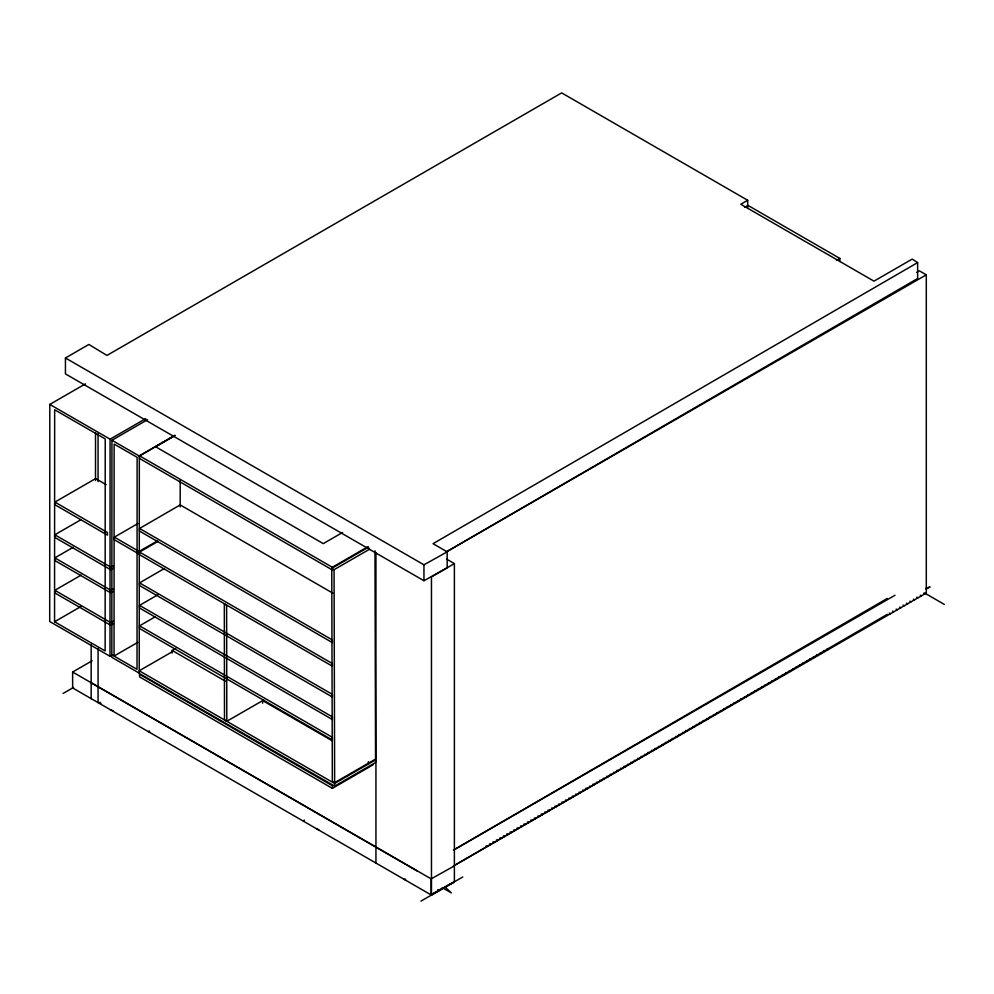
<?xml version="1.0" encoding="UTF-8"?>
<svg xmlns="http://www.w3.org/2000/svg" width="994" height="994" viewBox="0 0 994 994"><rect width="100%" height="100%" fill="white"/><g stroke="black" fill="none" stroke-linecap="round" stroke-linejoin="round"><path stroke-width="1.49" d="M85.409 383.87L49.799 404.421L49.7 621.511L109.999 656.276L112.633 654.76M54.558 621.759L54.658 409.776L105.227 438.938L105.14 650.933L54.558 621.759L80.949 606.539M95.511 480.562L95.523 432.589M109.999 656.276L110.085 439.186L145.708 418.636M147.559 419.692L111.937 440.255L111.837 657.345L139.235 673.137M114.049 656.065L114.136 444.069L137.122 457.327L137.023 669.322L114.049 656.065L137.793 642.36M342.595 532.473L323.274 543.631L155.536 446.704L174.857 435.546L139.322 456.047L139.235 673.447L334.643 786.13L375.546 762.522L375.546 759.876L334.643 783.471L139.235 670.788L173.54 650.995M180.187 506.878L180.2 480.512M334.643 786.13L334.643 783.471M405.067 879.864L405.552 879.181L404.136 879.33M439.584 889.456L438.615 890.723L437.695 889.68M303.481 821.218L304.313 820.125M367.743 546.775L332.331 567.288L332.331 569.947L139.52 458.458L139.52 455.799L174.919 435.285M139.558 528.473L332.369 639.962L332.369 642.609L139.558 531.119L139.558 528.473L180.2 504.915L332.853 593.182M139.545 552.068L332.356 663.557L332.369 666.204L139.545 554.714L139.545 552.068L157.897 541.432M139.558 582.882L332.369 694.371L332.369 697.03L139.558 585.541L139.558 582.882L164.47 568.456M139.558 605.383L332.369 716.873L332.369 719.519L139.558 608.03L139.558 605.383L157.909 594.747M139.558 625.847L332.369 737.337L332.369 739.996L139.558 628.506L139.558 625.847L155.288 616.74M747.674 200.266L740.779 204.255L873.987 281.153L912.194 259.099L917.636 262.59L433.036 543.693L447.176 551.856L447.176 567.773L423.953 580.732L65.442 373.893L65.442 357.989L88.888 344.446L106.942 355.43L561.672 92.889L747.674 200.266L747.674 207.498M916.766 272.368L919.4 270.853L926.296 274.829L926.296 593.033L453.363 866.072M446.468 551.819L917.636 278.506L917.636 262.59M446.666 559.162L454.382 563.61L431.458 576.893L431.458 895.109L72.637 687.947L72.637 672.031L92.181 660.749M332.394 788.379L332.394 785.732L139.582 674.243L139.582 676.889L332.394 788.379L373.048 764.821M453.662 849.957L887.257 598.45M453.662 865.873L887.257 614.354M431.458 895.109L454.382 881.815L454.382 563.61M54.906 502.094L107.439 532.473L107.439 535.12L54.906 504.741L54.906 502.094L95.635 478.586L106.147 484.662M113.428 568.295L110.794 569.811L54.832 537.443L54.832 534.797L81.11 519.626M113.428 591.38L110.794 592.896L54.832 560.541L54.832 557.882L73.233 547.272M114.36 537.145L139.11 551.459L139.11 554.105L114.36 539.792L114.36 537.145L138.017 523.49M113.428 623.797L110.794 625.313L54.832 592.946L54.832 590.299L81.11 575.141M54.832 534.797L110.794 567.152L113.428 565.636M139.11 551.459L157.512 540.848M744.556 207.373L747.985 205.398L839.855 258.44L839.855 261.472M54.832 557.882L110.794 590.25L113.428 588.734M54.832 590.299L110.794 622.666L113.428 621.151M63.069 693.477L73.581 687.401M836.439 260.416L839.855 258.44M172.186 653.108L172.186 650.461L175.752 648.399M374.974 550.751L375.546 759.081L334.643 782.651L332.344 781.309L331.76 568.357L368.699 547.073M331.76 568.357L334.059 569.686L369.681 549.16M445.61 552.341L926.296 274.829M453.5 850.143L894.985 595.257M926.159 589.156L930.073 586.895L925.774 588.398M420.959 901.111L462.769 876.981M226.794 721.284L226.62 605.147L224.321 603.818L224.495 719.954L226.794 721.284L263.733 700.012M65.442 357.989L423.953 564.816L447.176 551.856M72.637 672.031L431.147 878.87L454.382 865.911M431.147 894.774L454.382 881.815L431.147 894.774L431.147 878.87M148.268 731.609L149.46 731.025L149.634 732.392M110.856 709.803L113.304 710.921M316.254 828.598L318.714 829.717M924.582 593.008L944.3 604.402M923.699 593.219L924.842 593.878M920.282 595.195L921.413 595.853M916.803 597.195L917.947 597.854M913.387 599.171L914.517 599.829M909.908 601.171L911.051 601.83M906.491 603.159L907.634 603.818M903.061 605.135L904.205 605.793M899.595 607.135L900.738 607.794M896.166 609.111L897.309 609.769M892.699 611.111L893.842 611.77M889.27 613.099L890.413 613.758M827.256 648.896L828.4 649.554M823.79 650.896L824.933 651.555M820.361 652.872L821.504 653.543M816.894 654.884L818.037 655.543M813.465 656.86L814.608 657.519M810.035 658.836L811.179 659.494M806.569 660.836L807.712 661.495M803.14 662.812L804.283 663.483M799.673 664.824L800.816 665.483M796.244 666.8L797.387 667.459M792.777 668.8L793.92 669.459M789.348 670.776L790.491 671.435M785.881 672.776L787.024 673.447M782.464 674.764L783.595 675.423M779.035 676.74L780.178 677.399M775.568 678.74L776.699 679.399M772.139 680.716L773.282 681.375M768.673 682.716L769.816 683.387M765.243 684.704L766.386 685.363M761.777 686.705L762.92 687.363M758.347 688.68L759.491 689.339M754.918 690.656L756.061 691.315M751.452 692.656L752.595 693.315M748.022 694.644L749.165 695.303M744.556 696.645L745.699 697.303M741.126 698.62L742.269 699.279M737.66 700.621L738.803 701.279M734.231 702.596L735.374 703.255M730.764 704.609L731.907 705.268M727.335 706.585L728.478 707.243M723.918 708.56L725.061 709.219M720.451 710.561L721.582 711.219M717.022 712.536L718.165 713.195M713.555 714.549L714.686 715.208M710.126 716.525L711.269 717.183M706.659 718.525L707.803 719.184M703.23 720.501L704.373 721.159M699.764 722.501L700.907 723.16M696.334 724.489L697.477 725.148M692.905 726.465L694.048 727.123M689.438 728.465L690.581 729.124M686.009 730.441L687.152 731.099M682.543 732.441L683.686 733.1M679.113 734.429L680.256 735.088M675.647 736.43L676.79 737.088M672.217 738.405L673.36 739.064M668.751 740.406L669.894 741.064M665.321 742.381L666.465 743.04M661.905 744.369L663.048 745.028M658.426 746.37L659.569 747.028M655.009 748.345L656.152 749.004M651.542 750.346L652.673 751.004M49.799 404.421L110.085 439.186M111.937 440.255L139.322 456.047M648.113 752.321L649.256 752.98M644.646 754.334L645.777 754.993M641.217 756.31L642.36 756.968M637.75 758.31L638.894 758.969M634.321 760.286L635.464 760.944M630.892 762.261L632.035 762.92M627.425 764.274L628.568 764.933M623.996 766.25L625.139 766.908M620.529 768.25L621.672 768.909M617.1 770.226L618.243 770.884M613.633 772.226L614.777 772.885M610.204 774.202L611.347 774.873M606.738 776.215L607.881 776.873M603.308 778.19L604.451 778.849M599.891 780.166L601.035 780.824M596.412 782.166L597.556 782.825M592.996 784.142L594.139 784.813M589.529 786.155L590.66 786.813M586.1 788.13L587.243 788.789M582.633 790.131L583.764 790.789M579.204 792.106L580.347 792.765M575.737 794.107L576.88 794.778M572.308 796.095L573.451 796.753M568.879 798.07L570.022 798.729M565.412 800.071L566.555 800.729M561.983 802.046L563.126 802.705M558.516 804.047L559.659 804.718M555.087 806.035L556.23 806.693M551.62 808.035L552.763 808.694M548.191 810.011L549.334 810.669M544.724 812.011L545.868 812.67M541.295 813.987L542.438 814.645M537.878 815.975L539.021 816.633M534.399 817.975L535.542 818.634M530.982 819.951L532.125 820.609M527.503 821.951L528.646 822.61M524.087 823.927L525.23 824.585M520.62 825.939L521.751 826.598M517.191 827.915L518.334 828.574M513.724 829.915L514.855 830.574M510.295 831.891L511.438 832.55M506.865 833.867L508.009 834.525M503.399 835.879L504.542 836.538M499.97 837.855L501.113 838.514M496.503 839.855L497.646 840.514M493.074 841.831L494.217 842.49M489.607 843.831L490.75 844.49M486.178 845.819L487.321 846.478M91.175 682.779L417.269 871.055M442.168 887.605L451.313 892.873L445.2 887.12M139.52 455.799L332.331 567.288M332.207 740.791L262.627 700.584L262.64 703.243M172.186 650.461L225.427 681.213M99.959 702.249L100.879 703.342M334.059 569.686L334.643 782.651M368.339 761.665L368.339 764.324M110.794 567.152L110.794 569.811M110.794 590.25L110.794 592.896M110.794 622.666L110.794 625.313M423.953 564.816L423.953 580.732M375.943 552.552L375.943 863.053M98.071 433.769L98.071 481.568M98.071 648.374L98.071 702.621M91.175 644.323L91.175 698.645"/></g></svg>
